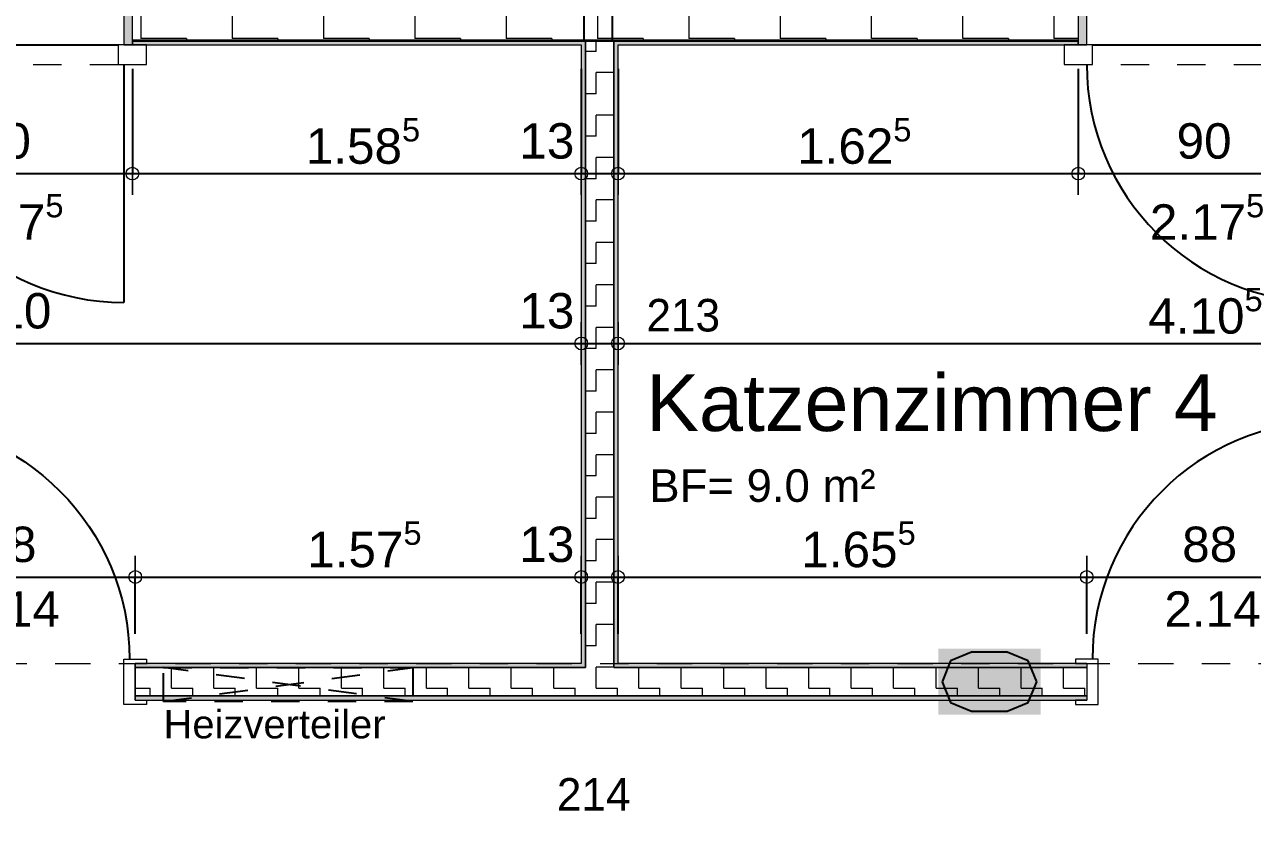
# Model space of a CAD drawing. Header units: metres. Extents: x -94.5 to -10.5, y 121.5 to 156.5.
# Drawn here: x -42.819 to -38.483, y 139.751 to 142.595 of the extents above; entities that cross this region are included whole.
import ezdxf

# ---------------------------------------------------------------- set-up
doc = ezdxf.new("R2010")
doc.units = ezdxf.units.M
doc.header["$PDMODE"] = 65
for name, pattern in [('AUSGEZOGEN', [0]), ('GETRENNT2_S10', [0.255, 0.125, -0.065, 0, -0.065]), ('PUNKT2_S9', [0.175, 0.075, -0.05, 0, -0.05]), ('VERDECKT2_S2', [0.09, 0.05, -0.04])]:
    doc.linetypes.add(name, pattern=pattern)
doc.layers.add('XR$1$_3808', color=7, linetype='Continuous')
for name, color, linetype, lineweight in [('XR$1$Allgemein', 7, 'AUSGEZOGEN', 18), ('XR$1$Bauachsen_grob', 7, 'GETRENNT2_S10', 13), ('XR$1$Daemmung', 7, 'AUSGEZOGEN', 18), ('XR$1$Hilfskonstruktion', 5, 'VERDECKT2_S2', 13), ('XR$1$HLK_Allgemein_HK', 5, 'VERDECKT2_S2', 25), ('XR$1$Holz_Innenverkleidung', 7, 'AUSGEZOGEN', 25), ('XR$1$Leichtbauwaende', 7, 'AUSGEZOGEN', 18), ('XR$1$Raumbezeichnung', 7, 'AUSGEZOGEN', 18), ('XR$1$Text_Werkplan_Ausfuehrung', 7, 'AUSGEZOGEN', 25), ('XR$1$Tuerblatt', 7, 'AUSGEZOGEN', 18), ('XR$1$Tuerschwelle', 7, 'AUSGEZOGEN', 25), ('XR$1$Werkplan-_Ausfuehrungsmasse', 7, 'AUSGEZOGEN', 13)]:
    doc.layers.add(name, color=color, linetype=linetype, lineweight=lineweight)
doc.styles.add('ARIAL', font='ARIAL.TTF')
doc.dimstyles.new('_DIMSTYLE_3', dxfattribs={"dimtxt": 0.125, "dimasz": 0.15, "dimexe": 0, "dimexo": 0, "dimgap": 0.0625, "dimtad": 2, "dimrnd": 0.005, "dimzin": 4, "dimdsep": 46, "dimtxsty": 'ARIAL', "dimblk1": 'ALL_ML_KREIS', "dimblk2": 'ALL_ML_KREIS', "dimsah": 1, "dimcen": 0, "dimclrd": 256, "dimclre": 256, "dimclrt": 256, "dimadec": 0, "dimazin": 0, "dimtfac": 1, "dimtdec": 0, "dimtix": 1, "dimtmove": 2, "dimatfit": 3, "dimfxl": 0, "dimtzin": 0, "dimlwd": 0, "dimlwe": -1, "dimarcsym": 0})
doc.dimstyles.new('_DIMSTYLE_6', dxfattribs={"dimtxt": 0.125, "dimasz": 0.15, "dimexe": 0, "dimexo": 0, "dimgap": 0.0625, "dimtad": 2, "dimdec": 1, "dimlfac": 100, "dimrnd": 0.5, "dimzin": 4, "dimdsep": 46, "dimtxsty": 'ARIAL', "dimblk1": 'ALL_ML_KREIS', "dimblk2": 'ALL_ML_KREIS', "dimsah": 1, "dimcen": 0, "dimclrd": 256, "dimclre": 256, "dimclrt": 256, "dimadec": 0, "dimazin": 0, "dimtfac": 1, "dimtdec": 0, "dimtix": 1, "dimtmove": 2, "dimatfit": 3, "dimfxl": 0, "dimtvp": 1.2, "dimtzin": 0, "dimlwd": 0, "dimlwe": -1, "dimarcsym": 0})
doc.dimstyles.new('_DIMSTYLE_7', dxfattribs={"dimtxt": 0.125, "dimasz": 0.15, "dimexe": 0, "dimexo": 0, "dimgap": 0.0625, "dimtad": 2, "dimdec": 3, "dimrnd": 0.005, "dimzin": 4, "dimdsep": 46, "dimtxsty": 'ARIAL', "dimblk1": 'ALL_ML_KREIS', "dimblk2": 'ALL_ML_KREIS', "dimsah": 1, "dimcen": 0, "dimclrd": 256, "dimclre": 256, "dimclrt": 256, "dimadec": 0, "dimazin": 0, "dimtfac": 1, "dimtdec": 0, "dimtix": 1, "dimtmove": 2, "dimatfit": 3, "dimfxl": 0, "dimtzin": 0, "dimlwd": 0, "dimlwe": -1, "dimarcsym": 0})
doc.dimstyles.new('_DIMSTYLE_9', dxfattribs={"dimtxt": 0.125, "dimasz": 0.15, "dimexe": 0, "dimexo": 0, "dimgap": 0.0625, "dimtad": 2, "dimdec": 1, "dimlfac": 100, "dimrnd": 0.5, "dimzin": 4, "dimdsep": 46, "dimtxsty": 'ARIAL', "dimblk1": 'ALL_ML_KREIS', "dimblk2": 'ALL_ML_KREIS', "dimsah": 1, "dimcen": 0, "dimclrd": 256, "dimclre": 256, "dimclrt": 256, "dimadec": 0, "dimazin": 0, "dimtfac": 1, "dimtdec": 0, "dimtix": 1, "dimtmove": 2, "dimatfit": 3, "dimfxl": 0, "dimtzin": 0, "dimlwd": 0, "dimlwe": -1, "dimarcsym": 0})

# ---------------------------------------------------------------- blocks, each defined once
blk = doc.blocks.new('ALL_ML_KREIS')
at = {"color": 0, "linetype": 'ByBlock', "lineweight": -2}
for p, q in [((0, -0.5), (0, 0.5)), ((-1, 0), (0.5, 0))]:
    blk.add_line(p, q, dxfattribs=at)
blk.add_circle((0, 0), 0.15, dxfattribs=at)
blk = doc.blocks.new('*D192')
at = {"layer": 'DEFPOINTS'}
for p in [(-43.3081, 140.6431), (-43.3081, 140.3381), (-42.4281, 140.3381)]:
    blk.add_point(p, dxfattribs=at)
at = {"layer": 'XR$1$Werkplan-_Ausfuehrungsmasse', "lineweight": -2}
for p, q in [((-43.3081, 140.443), (-43.3081, 140.6431)), ((-43.3081, 140.6431), (-42.4281, 140.6431)), ((-42.4281, 140.443), (-42.4281, 140.6431))]:
    blk.add_line(p, q, dxfattribs=at)
at = {"layer": 'XR$1$Werkplan-_Ausfuehrungsmasse', "xscale": 0.15, "yscale": 0.15, "zscale": 0.15, "rotation": 180}
blk.add_blockref('ALL_ML_KREIS', (-43.3081, 140.6431), dxfattribs=at)
at = {"layer": 'XR$1$Werkplan-_Ausfuehrungsmasse', "xscale": 0.15, "yscale": 0.15, "zscale": 0.15}
blk.add_blockref('ALL_ML_KREIS', (-42.4281, 140.6431), dxfattribs=at)
at = {"layer": 'XR$1$Werkplan-_Ausfuehrungsmasse', "insert": (-42.8739, 140.7577), "char_height": 0.125, "width": 0.5, "attachment_point": 5, "style": 'ARIAL'}
blk.add_mtext('\\A1;{\\A1;{88\\H0.082500;\\S^ ;}}', dxfattribs=at)
at = {"layer": 'XR$1$Werkplan-_Ausfuehrungsmasse', "insert": (-43.0338, 140.5925), "char_height": 0.125, "width": 0.00625, "attachment_point": 1, "line_spacing_factor": 0.60241, "style": 'ARIAL'}
blk.add_mtext('\\A1;{2.14\\H0.082500;\\S^ ;}', dxfattribs=at)
blk = doc.blocks.new('*D193')
at = {"layer": 'DEFPOINTS'}
for p in [(-40.8531, 142.523), (-42.4281, 140.6431), (-42.4281, 140.3381)]:
    blk.add_point(p, dxfattribs=at)
at = {"layer": 'XR$1$Werkplan-_Ausfuehrungsmasse', "lineweight": -2}
for p, q in [((-42.4281, 140.443), (-42.4281, 140.6431)), ((-42.4281, 140.6431), (-40.8531, 140.6431)), ((-40.8531, 140.443), (-40.8531, 140.6431))]:
    blk.add_line(p, q, dxfattribs=at)
at = {"layer": 'XR$1$Werkplan-_Ausfuehrungsmasse', "xscale": 0.15, "yscale": 0.15, "zscale": 0.15, "rotation": 180}
blk.add_blockref('ALL_ML_KREIS', (-42.4281, 140.6431), dxfattribs=at)
at = {"layer": 'XR$1$Werkplan-_Ausfuehrungsmasse', "xscale": 0.15, "yscale": 0.15, "zscale": 0.15}
blk.add_blockref('ALL_ML_KREIS', (-40.8531, 140.6431), dxfattribs=at)
at = {"layer": 'XR$1$Werkplan-_Ausfuehrungsmasse', "insert": (-41.6188, 140.7577), "char_height": 0.125, "width": 0.625, "attachment_point": 5, "style": 'ARIAL'}
blk.add_mtext('\\A1;{\\A1;{1.57\\H0.082500;\\S5^ ;}}', dxfattribs=at)
blk = doc.blocks.new('*D194')
at = {"layer": 'DEFPOINTS'}
for p in [(-40.8531, 142.523), (-40.7231, 142.523), (-40.8531, 140.6431)]:
    blk.add_point(p, dxfattribs=at)
at = {"layer": 'XR$1$Werkplan-_Ausfuehrungsmasse', "lineweight": -2}
for p, q in [((-40.8531, 140.443), (-40.8531, 140.6431)), ((-40.8531, 140.6431), (-40.7231, 140.6431)), ((-40.7231, 140.443), (-40.7231, 140.6431))]:
    blk.add_line(p, q, dxfattribs=at)
at = {"layer": 'XR$1$Werkplan-_Ausfuehrungsmasse', "xscale": 0.15, "yscale": 0.15, "zscale": 0.15, "rotation": 180}
blk.add_blockref('ALL_ML_KREIS', (-40.8531, 140.6431), dxfattribs=at)
at = {"layer": 'XR$1$Werkplan-_Ausfuehrungsmasse', "xscale": 0.15, "yscale": 0.15, "zscale": 0.15}
blk.add_blockref('ALL_ML_KREIS', (-40.7231, 140.6431), dxfattribs=at)
at = {"layer": 'XR$1$Werkplan-_Ausfuehrungsmasse', "insert": (-40.9744, 140.7578), "char_height": 0.125, "width": 0.5, "attachment_point": 5, "style": 'ARIAL'}
blk.add_mtext('\\A1;{\\A1;{13\\H0.082500;\\S^ ;}}', dxfattribs=at)
blk = doc.blocks.new('*D195')
at = {"layer": 'DEFPOINTS'}
for p in [(-40.7231, 142.523), (-40.7231, 140.6431), (-39.0681, 140.338)]:
    blk.add_point(p, dxfattribs=at)
at = {"layer": 'XR$1$Werkplan-_Ausfuehrungsmasse', "lineweight": -2}
for p, q in [((-40.7231, 140.443), (-40.7231, 140.6431)), ((-40.7231, 140.6431), (-39.0681, 140.6431)), ((-39.0681, 140.443), (-39.0681, 140.6431))]:
    blk.add_line(p, q, dxfattribs=at)
at = {"layer": 'XR$1$Werkplan-_Ausfuehrungsmasse', "xscale": 0.15, "yscale": 0.15, "zscale": 0.15, "rotation": 180}
blk.add_blockref('ALL_ML_KREIS', (-40.7231, 140.6431), dxfattribs=at)
at = {"layer": 'XR$1$Werkplan-_Ausfuehrungsmasse', "xscale": 0.15, "yscale": 0.15, "zscale": 0.15}
blk.add_blockref('ALL_ML_KREIS', (-39.0681, 140.6431), dxfattribs=at)
at = {"layer": 'XR$1$Werkplan-_Ausfuehrungsmasse', "insert": (-39.8738, 140.7577), "char_height": 0.125, "width": 0.625, "attachment_point": 5, "style": 'ARIAL'}
blk.add_mtext('\\A1;{\\A1;{1.65\\H0.082500;\\S5^ ;}}', dxfattribs=at)
blk = doc.blocks.new('*D196')
at = {"layer": 'DEFPOINTS'}
for p in [(-39.0681, 140.6431), (-39.0681, 140.338), (-38.1881, 140.338)]:
    blk.add_point(p, dxfattribs=at)
at = {"layer": 'XR$1$Werkplan-_Ausfuehrungsmasse', "lineweight": -2}
for p, q in [((-39.0681, 140.443), (-39.0681, 140.6431)), ((-39.0681, 140.6431), (-38.1881, 140.6431)), ((-38.1881, 140.443), (-38.1881, 140.6431))]:
    blk.add_line(p, q, dxfattribs=at)
at = {"layer": 'XR$1$Werkplan-_Ausfuehrungsmasse', "xscale": 0.15, "yscale": 0.15, "zscale": 0.15, "rotation": 180}
blk.add_blockref('ALL_ML_KREIS', (-39.0681, 140.6431), dxfattribs=at)
at = {"layer": 'XR$1$Werkplan-_Ausfuehrungsmasse', "xscale": 0.15, "yscale": 0.15, "zscale": 0.15}
blk.add_blockref('ALL_ML_KREIS', (-38.1881, 140.6431), dxfattribs=at)
at = {"layer": 'XR$1$Werkplan-_Ausfuehrungsmasse', "insert": (-38.6339, 140.7577), "char_height": 0.125, "width": 0.5, "attachment_point": 5, "style": 'ARIAL'}
blk.add_mtext('\\A1;{\\A1;{88\\H0.082500;\\S^ ;}}', dxfattribs=at)
at = {"layer": 'XR$1$Werkplan-_Ausfuehrungsmasse', "insert": (-38.7938, 140.5925), "char_height": 0.125, "width": 0.00625, "attachment_point": 1, "line_spacing_factor": 0.60241, "style": 'ARIAL'}
blk.add_mtext('\\A1;{2.14\\H0.082500;\\S^ ;}', dxfattribs=at)
blk = doc.blocks.new('*D214')
at = {"layer": 'DEFPOINTS'}
for p in [(-43.3081, 140.2081), (-43.6687, 139.018), (-42.0771, 139.018)]:
    blk.add_point(p, dxfattribs=at)
at = {"layer": 'XR$1$Werkplan-_Ausfuehrungsmasse', "lineweight": -2}
for p, q in [((-43.6687, 140.2081), (-43.6687, 140.2081)), ((-43.6687, 139.018), (-43.6687, 140.2081)), ((-43.6687, 139.018), (-43.6687, 139.018))]:
    blk.add_line(p, q, dxfattribs=at)
at = {"layer": 'XR$1$Werkplan-_Ausfuehrungsmasse', "xscale": 0.15, "yscale": 0.15, "zscale": 0.15}
for p, rotation in [((-43.6687, 140.2081), 90), ((-43.6687, 139.018), 270)]:
    blk.add_blockref('ALL_ML_KREIS', p, dxfattribs=dict(at, rotation=rotation))
at = {"layer": 'XR$1$Werkplan-_Ausfuehrungsmasse', "insert": (-43.7833, 139.622), "char_height": 0.125, "width": 0.5, "attachment_point": 5, "rotation": 90, "style": 'ARIAL'}
blk.add_mtext('\\A1;{\\A1;{1.19\\H0.082500;\\S^ ;}}', dxfattribs=at)
blk = doc.blocks.new('*D265')
at = {"layer": 'DEFPOINTS'}
for p in [(-44.9531, 142.523), (-40.8531, 142.523), (-44.9531, 141.4681)]:
    blk.add_point(p, dxfattribs=at)
at = {"layer": 'XR$1$Werkplan-_Ausfuehrungsmasse', "lineweight": -2}
for p, q in [((-44.9531, 141.4681), (-44.9531, 141.4681)), ((-44.9531, 141.4681), (-40.8531, 141.4681)), ((-40.8531, 141.4681), (-40.8531, 141.4681))]:
    blk.add_line(p, q, dxfattribs=at)
at = {"layer": 'XR$1$Werkplan-_Ausfuehrungsmasse', "xscale": 0.15, "yscale": 0.15, "zscale": 0.15, "rotation": 180}
blk.add_blockref('ALL_ML_KREIS', (-44.9531, 141.4681), dxfattribs=at)
at = {"layer": 'XR$1$Werkplan-_Ausfuehrungsmasse', "xscale": 0.15, "yscale": 0.15, "zscale": 0.15}
blk.add_blockref('ALL_ML_KREIS', (-40.8531, 141.4681), dxfattribs=at)
at = {"layer": 'XR$1$Werkplan-_Ausfuehrungsmasse', "insert": (-42.8939, 141.5827), "char_height": 0.125, "width": 0.5, "attachment_point": 5, "style": 'ARIAL'}
blk.add_mtext('\\A1;{\\A1;{4.10\\H0.082500;\\S^ ;}}', dxfattribs=at)
blk = doc.blocks.new('*D266')
at = {"layer": 'DEFPOINTS'}
for p in [(-40.8531, 142.523), (-40.7231, 142.523), (-40.8531, 141.4681)]:
    blk.add_point(p, dxfattribs=at)
at = {"layer": 'XR$1$Werkplan-_Ausfuehrungsmasse', "lineweight": -2}
for p, q in [((-40.8531, 141.4681), (-40.8531, 141.4681)), ((-40.8531, 141.4681), (-40.7231, 141.4681)), ((-40.7231, 141.4681), (-40.7231, 141.4681))]:
    blk.add_line(p, q, dxfattribs=at)
at = {"layer": 'XR$1$Werkplan-_Ausfuehrungsmasse', "xscale": 0.15, "yscale": 0.15, "zscale": 0.15, "rotation": 180}
blk.add_blockref('ALL_ML_KREIS', (-40.8531, 141.4681), dxfattribs=at)
at = {"layer": 'XR$1$Werkplan-_Ausfuehrungsmasse', "xscale": 0.15, "yscale": 0.15, "zscale": 0.15}
blk.add_blockref('ALL_ML_KREIS', (-40.7231, 141.4681), dxfattribs=at)
at = {"layer": 'XR$1$Werkplan-_Ausfuehrungsmasse', "insert": (-40.9744, 141.5828), "char_height": 0.125, "width": 0.5, "attachment_point": 5, "style": 'ARIAL'}
blk.add_mtext('\\A1;{\\A1;{13\\H0.082500;\\S^ ;}}', dxfattribs=at)
blk = doc.blocks.new('*D267')
at = {"layer": 'DEFPOINTS'}
for p in [(-40.7231, 142.523), (-36.6181, 142.523), (-40.7231, 141.4681)]:
    blk.add_point(p, dxfattribs=at)
at = {"layer": 'XR$1$Werkplan-_Ausfuehrungsmasse', "lineweight": -2}
for p, q in [((-40.7231, 141.4681), (-40.7231, 141.4681)), ((-40.7231, 141.4681), (-36.6181, 141.4681)), ((-36.6181, 141.4681), (-36.6181, 141.4681))]:
    blk.add_line(p, q, dxfattribs=at)
at = {"layer": 'XR$1$Werkplan-_Ausfuehrungsmasse', "xscale": 0.15, "yscale": 0.15, "zscale": 0.15, "rotation": 180}
blk.add_blockref('ALL_ML_KREIS', (-40.7231, 141.4681), dxfattribs=at)
at = {"layer": 'XR$1$Werkplan-_Ausfuehrungsmasse', "xscale": 0.15, "yscale": 0.15, "zscale": 0.15}
blk.add_blockref('ALL_ML_KREIS', (-36.6181, 141.4681), dxfattribs=at)
at = {"layer": 'XR$1$Werkplan-_Ausfuehrungsmasse', "insert": (-38.6488, 141.5827), "char_height": 0.125, "width": 0.625, "attachment_point": 5, "style": 'ARIAL'}
blk.add_mtext('\\A1;{\\A1;{4.10\\H0.082500;\\S5^ ;}}', dxfattribs=at)
blk = doc.blocks.new('COMPLEXOBJECT_7')
at = {"layer": 'XR$1$Bauachsen_grob', "color": 8}
blk.add_line((-80.9611, 140.338), (-13.4611, 140.338), dxfattribs=at)
blk = doc.blocks.new('Tür_6_$F2')
at = {"layer": 'XR$1$_3808', "color": 7, "linetype": 'AUSGEZOGEN', "lineweight": -3}
blk.add_line((0.86, 0.145), (0.86, 0.985), dxfattribs=at)
at = {"layer": 'XR$1$_3808', "color": 7, "linetype": 'AUSGEZOGEN', "lineweight": 18}
for points in [[(0, 0.065), (0, 0), (-0.04, 0), (-0.04, -0.015), (0.04, -0.015), (0.04, 0.145), (-0.04, 0.145), (-0.04, 0.13), (0, 0.13), (0, 0.065)], [(0.84, 0.065), (0.84, -0.015), (0.92, -0.015), (0.92, 0), (0.88, 0), (0.88, 0.13), (0.92, 0.13), (0.92, 0.145), (0.84, 0.145), (0.84, 0.065)]]:
    blk.add_lwpolyline(points, close=True, dxfattribs=at)
at = {"layer": 'XR$1$_3808', "color": 7, "linetype": 'AUSGEZOGEN', "lineweight": -3}
blk.add_arc((0.86, 0.145), 0.84, 90, 180, dxfattribs=at)
blk = doc.blocks.new('Tür_2_$F2')
at = {"layer": 'XR$1$_3808', "color": 7, "linetype": 'AUSGEZOGEN', "lineweight": -3}
blk.add_line((0.86, 0.145), (0.86, 0.985), dxfattribs=at)
at = {"layer": 'XR$1$_3808', "color": 7, "linetype": 'AUSGEZOGEN', "lineweight": 18}
for points in [[(0, 0.065), (0, 0), (-0.04, 0), (-0.04, -0.015), (0.04, -0.015), (0.04, 0.145), (-0.04, 0.145), (-0.04, 0.13), (0, 0.13), (0, 0.065)], [(0.84, 0.065), (0.84, -0.015), (0.92, -0.015), (0.92, 0), (0.88, 0), (0.88, 0.13), (0.92, 0.13), (0.92, 0.145), (0.84, 0.145), (0.84, 0.065)]]:
    blk.add_lwpolyline(points, close=True, dxfattribs=at)
at = {"layer": 'XR$1$_3808', "color": 7, "linetype": 'AUSGEZOGEN', "lineweight": -3}
blk.add_arc((0.86, 0.145), 0.84, 90, 180, dxfattribs=at)
blk = doc.blocks.new('Tür_8_$F2')
at = {"layer": 'XR$1$_3808', "color": 7, "linetype": 'AUSGEZOGEN', "lineweight": -3}
blk.add_line((0.08, 0.07), (0.08, 0.91), dxfattribs=at)
at = {"layer": 'XR$1$_3808', "color": 7, "linetype": 'AUSGEZOGEN', "lineweight": 18}
for points in [[(0, 0), (0.1, 0), (0.1, 0.07), (0, 0.07), (0, 0)], [(0.9, 0), (1, 0), (1, 0.07), (0.9, 0.07), (0.9, 0)]]:
    blk.add_lwpolyline(points, close=True, dxfattribs=at)
at = {"layer": 'XR$1$_3808', "color": 7, "linetype": 'AUSGEZOGEN', "lineweight": -3}
blk.add_arc((0.08, 0.07), 0.84, 0, 90, dxfattribs=at)
blk = doc.blocks.new('COMPLEXOBJECT_19')
at = {"layer": 'XR$1$HLK_Allgemein_HK', "color": 1, "linetype": 'VERDECKT2_S2', "lineweight": 25}
for p, q in [((-42.3281, 140.3231), (-41.4481, 140.3231)), ((-42.3281, 140.2031), (-42.3281, 140.3231)), ((-42.3281, 140.2031), (-41.4481, 140.3231)), ((-41.4481, 140.2031), (-42.3281, 140.3231)), ((-41.4481, 140.3231), (-41.4481, 140.2031)), ((-41.4481, 140.2031), (-42.3281, 140.2031))]:
    blk.add_line(p, q, dxfattribs=at)
blk = doc.blocks.new('*D626')
at = {"layer": 'DEFPOINTS'}
for p in [(-43.3381, 142.523), (-42.4381, 142.523), (-43.3381, 142.0681)]:
    blk.add_point(p, dxfattribs=at)
at = {"layer": 'XR$1$Werkplan-_Ausfuehrungsmasse', "lineweight": -2}
for p, q in [((-43.3381, 142.4381), (-43.3381, 142.0681)), ((-42.4381, 142.4381), (-42.4381, 142.0681)), ((-43.3381, 142.0681), (-42.4381, 142.0681))]:
    blk.add_line(p, q, dxfattribs=at)
at = {"layer": 'XR$1$Werkplan-_Ausfuehrungsmasse', "xscale": 0.15, "yscale": 0.15, "zscale": 0.15, "rotation": 180}
blk.add_blockref('ALL_ML_KREIS', (-43.3381, 142.0681), dxfattribs=at)
at = {"layer": 'XR$1$Werkplan-_Ausfuehrungsmasse', "xscale": 0.15, "yscale": 0.15, "zscale": 0.15}
blk.add_blockref('ALL_ML_KREIS', (-42.4381, 142.0681), dxfattribs=at)
at = {"layer": 'XR$1$Werkplan-_Ausfuehrungsmasse', "insert": (-42.8936, 142.1827), "char_height": 0.125, "width": 0.5, "attachment_point": 5, "style": 'ARIAL'}
blk.add_mtext('\\A1;{\\A1;{90\\H0.082500;\\S^ ;}}', dxfattribs=at)
at = {"layer": 'XR$1$Werkplan-_Ausfuehrungsmasse', "insert": (-43.0851, 141.9962), "char_height": 0.125, "width": 0.00625, "attachment_point": 1, "line_spacing_factor": 0.60241, "style": 'ARIAL'}
blk.add_mtext('\\A1;{2.17\\H0.082500;\\S5^ ;}', dxfattribs=at)
blk = doc.blocks.new('*D627')
at = {"layer": 'DEFPOINTS'}
for p in [(-42.4381, 142.523), (-40.8531, 142.523), (-42.4381, 142.0681)]:
    blk.add_point(p, dxfattribs=at)
at = {"layer": 'XR$1$Werkplan-_Ausfuehrungsmasse', "lineweight": -2}
for p, q in [((-42.4381, 142.4381), (-42.4381, 142.0681)), ((-40.8531, 142.4381), (-40.8531, 142.0681)), ((-42.4381, 142.0681), (-40.8531, 142.0681))]:
    blk.add_line(p, q, dxfattribs=at)
at = {"layer": 'XR$1$Werkplan-_Ausfuehrungsmasse', "xscale": 0.15, "yscale": 0.15, "zscale": 0.15, "rotation": 180}
blk.add_blockref('ALL_ML_KREIS', (-42.4381, 142.0681), dxfattribs=at)
at = {"layer": 'XR$1$Werkplan-_Ausfuehrungsmasse', "xscale": 0.15, "yscale": 0.15, "zscale": 0.15}
blk.add_blockref('ALL_ML_KREIS', (-40.8531, 142.0681), dxfattribs=at)
at = {"layer": 'XR$1$Werkplan-_Ausfuehrungsmasse', "insert": (-41.6238, 142.1827), "char_height": 0.125, "width": 0.625, "attachment_point": 5, "style": 'ARIAL'}
blk.add_mtext('\\A1;{\\A1;{1.58\\H0.082500;\\S5^ ;}}', dxfattribs=at)
blk = doc.blocks.new('*D628')
at = {"layer": 'DEFPOINTS'}
for p in [(-40.8531, 142.523), (-40.7231, 142.523), (-40.8531, 142.0681)]:
    blk.add_point(p, dxfattribs=at)
at = {"layer": 'XR$1$Werkplan-_Ausfuehrungsmasse', "lineweight": -2}
for p, q in [((-40.8531, 142.4381), (-40.8531, 142.0681)), ((-40.7231, 142.4381), (-40.7231, 142.0681)), ((-40.8531, 142.0681), (-40.7231, 142.0681))]:
    blk.add_line(p, q, dxfattribs=at)
at = {"layer": 'XR$1$Werkplan-_Ausfuehrungsmasse', "xscale": 0.15, "yscale": 0.15, "zscale": 0.15, "rotation": 180}
blk.add_blockref('ALL_ML_KREIS', (-40.8531, 142.0681), dxfattribs=at)
at = {"layer": 'XR$1$Werkplan-_Ausfuehrungsmasse', "xscale": 0.15, "yscale": 0.15, "zscale": 0.15}
blk.add_blockref('ALL_ML_KREIS', (-40.7231, 142.0681), dxfattribs=at)
at = {"layer": 'XR$1$Werkplan-_Ausfuehrungsmasse', "insert": (-40.9744, 142.1828), "char_height": 0.125, "width": 0.5, "attachment_point": 5, "style": 'ARIAL'}
blk.add_mtext('\\A1;{\\A1;{13\\H0.082500;\\S^ ;}}', dxfattribs=at)
blk = doc.blocks.new('*D629')
at = {"layer": 'DEFPOINTS'}
for p in [(-40.7231, 142.523), (-39.0981, 142.523), (-40.7231, 142.0681)]:
    blk.add_point(p, dxfattribs=at)
at = {"layer": 'XR$1$Werkplan-_Ausfuehrungsmasse', "lineweight": -2}
for p, q in [((-40.7231, 142.4381), (-40.7231, 142.0681)), ((-39.0981, 142.4381), (-39.0981, 142.0681)), ((-40.7231, 142.0681), (-39.0981, 142.0681))]:
    blk.add_line(p, q, dxfattribs=at)
at = {"layer": 'XR$1$Werkplan-_Ausfuehrungsmasse', "xscale": 0.15, "yscale": 0.15, "zscale": 0.15, "rotation": 180}
blk.add_blockref('ALL_ML_KREIS', (-40.7231, 142.0681), dxfattribs=at)
at = {"layer": 'XR$1$Werkplan-_Ausfuehrungsmasse', "xscale": 0.15, "yscale": 0.15, "zscale": 0.15}
blk.add_blockref('ALL_ML_KREIS', (-39.0981, 142.0681), dxfattribs=at)
at = {"layer": 'XR$1$Werkplan-_Ausfuehrungsmasse', "insert": (-39.8888, 142.1827), "char_height": 0.125, "width": 0.625, "attachment_point": 5, "style": 'ARIAL'}
blk.add_mtext('\\A1;{\\A1;{1.62\\H0.082500;\\S5^ ;}}', dxfattribs=at)
blk = doc.blocks.new('*D630')
at = {"layer": 'DEFPOINTS'}
for p in [(-39.0981, 142.523), (-38.1981, 142.523), (-39.0981, 142.0681)]:
    blk.add_point(p, dxfattribs=at)
at = {"layer": 'XR$1$Werkplan-_Ausfuehrungsmasse', "lineweight": -2}
for p, q in [((-39.0981, 142.4381), (-39.0981, 142.0681)), ((-38.1981, 142.4381), (-38.1981, 142.0681)), ((-39.0981, 142.0681), (-38.1981, 142.0681))]:
    blk.add_line(p, q, dxfattribs=at)
at = {"layer": 'XR$1$Werkplan-_Ausfuehrungsmasse', "xscale": 0.15, "yscale": 0.15, "zscale": 0.15, "rotation": 180}
blk.add_blockref('ALL_ML_KREIS', (-39.0981, 142.0681), dxfattribs=at)
at = {"layer": 'XR$1$Werkplan-_Ausfuehrungsmasse', "xscale": 0.15, "yscale": 0.15, "zscale": 0.15}
blk.add_blockref('ALL_ML_KREIS', (-38.1981, 142.0681), dxfattribs=at)
at = {"layer": 'XR$1$Werkplan-_Ausfuehrungsmasse', "insert": (-38.6536, 142.1827), "char_height": 0.125, "width": 0.5, "attachment_point": 5, "style": 'ARIAL'}
blk.add_mtext('\\A1;{\\A1;{90\\H0.082500;\\S^ ;}}', dxfattribs=at)
at = {"layer": 'XR$1$Werkplan-_Ausfuehrungsmasse', "insert": (-38.8451, 141.9962), "char_height": 0.125, "width": 0.00625, "attachment_point": 1, "line_spacing_factor": 0.60241, "style": 'ARIAL'}
blk.add_mtext('\\A1;{2.17\\H0.082500;\\S5^ ;}', dxfattribs=at)

msp = doc.modelspace()

# ---------------------------------------------------------------- hatches: boundary and pattern name
at = {"layer": 'XR$1$Allgemein', "lineweight": 13}
for points in [[(-42.4681, 142.738), (-42.4681, 142.523), (-42.4381, 142.523), (-42.4381, 142.538), (-42.4381, 142.738), (-42.4381, 142.773), (-42.4381, 142.813), (-42.4381, 142.843), (-42.4681, 142.843), (-42.4681, 142.813), (-42.4681, 142.773)], [(-39.0981, 142.738), (-39.0981, 142.538), (-39.0981, 142.523), (-39.0931, 142.523), (-39.0781, 142.523), (-39.0681, 142.523), (-39.0681, 142.738), (-39.0681, 142.773), (-39.0681, 142.813), (-39.0681, 142.843), (-39.0981, 142.843), (-39.0981, 142.813), (-39.0981, 142.773)]]:
    msp.add_hatch(color=8, dxfattribs=at).paths.add_polyline_path(points)
at = {"layer": 'XR$1$Daemmung', "lineweight": 13}
h = msp.add_hatch(dxfattribs=at)
h.set_pattern_fill('MUSTER', color=256, scale=0.16125, angle=180, style=0, pattern_type=2)
h.set_pattern_definition([(180, (-0.3225, -0.3225), (-0.16125, -0.16125), [0.16125, -0.16125]), (270, (-0.3225, -0.3225), (0.16125, -0.16125), [0.16125, -0.16125])])
h.paths.add_polyline_path([(-39.0981, 142.538), (-39.0981, 142.738), (-42.4381, 142.738), (-42.4381, 142.538)], flags=0)
at = {"layer": 'XR$1$Holz_Innenverkleidung', "lineweight": 13}
for points in [[(-42.4381, 142.523), (-40.8381, 142.523), (-40.8381, 142.538), (-42.4381, 142.538)], [(-39.0981, 142.523), (-39.0981, 142.538), (-40.7381, 142.538), (-40.7381, 142.523)]]:
    msp.add_hatch(color=35, dxfattribs=at).paths.add_polyline_path(points)
at = {"layer": 'XR$1$Leichtbauwaende', "linetype": 'AUSGEZOGEN', "lineweight": 13}
h = msp.add_hatch(dxfattribs=at)
h.set_pattern_fill('MUSTER', color=256, scale=0.075, angle=90, style=0, pattern_type=2)
h.set_pattern_definition([(90, (-0.15, 0.15), (-0.075, 0.075), [0.075, -0.075]), (180, (-0.15, 0.15), (-0.075, -0.075), [0.075, -0.075])])
h.paths.add_polyline_path([(-40.7381, 140.323), (-40.7381, 142.538), (-40.8381, 142.538), (-40.8381, 140.323)], flags=0)
for points in [[(-40.8381, 140.338), (-40.8381, 142.523), (-40.8531, 142.523), (-40.8531, 140.338)], [(-40.7231, 140.338), (-40.7231, 142.523), (-40.7381, 142.523), (-40.7381, 140.338)], [(-40.8381, 140.338), (-42.4281, 140.338), (-42.4281, 140.323), (-40.8381, 140.323)], [(-40.7381, 140.323), (-39.0681, 140.323), (-39.0681, 140.338), (-40.7381, 140.338)], [(-42.4281, 140.208), (-39.0681, 140.208), (-39.0681, 140.223), (-42.4281, 140.223)]]:
    msp.add_hatch(color=35, dxfattribs=at).paths.add_polyline_path(points)
h = msp.add_hatch(dxfattribs=at)
h.set_pattern_fill('MUSTER', color=256, scale=0.075, style=0, pattern_type=2)
h.set_pattern_definition([(0, (0.15, 0.15), (0.075, 0.075), [0.075, -0.075]), (90, (0.15, 0.15), (-0.075, 0.075), [0.075, -0.075])])
h.paths.add_polyline_path([(-42.4281, 140.223), (-39.0681, 140.223), (-39.0681, 140.323), (-42.4281, 140.323)], flags=0)
at = {"layer": 'XR$1$Text_Werkplan_Ausfuehrung'}
for color, points in [(7, [(-39.5915, 140.1564), (-39.2311, 140.1564), (-39.2311, 140.3897), (-39.5915, 140.3897), (-39.5915, 140.2731), (-39.5915, 140.2731)]), (55, [(-39.4621, 140.2147), (-39.4368, 140.2147), (-39.4368, 140.2694), (-39.3874, 140.2694), (-39.3874, 140.2147), (-39.3621, 140.2147), (-39.3621, 140.3397), (-39.3874, 140.3397), (-39.3874, 140.2906), (-39.4368, 140.2906), (-39.4368, 140.3397), (-39.4621, 140.3397)])]:
    msp.add_hatch(color=color, dxfattribs=at).paths.add_polyline_path(points)

# ---------------------------------------------------------------- linework, layer by layer
at = {"layer": 'XR$1$Allgemein', "lineweight": 18}
for p, q in [((-42.4681, 142.738), (-42.4681, 142.523)), ((-42.4381, 142.538), (-42.4381, 142.738)), ((-39.0981, 142.738), (-39.0981, 142.538)), ((-39.0681, 142.523), (-39.0681, 142.738)), ((-42.4381, 142.523), (-42.4381, 142.538)), ((-39.0981, 142.538), (-39.0981, 142.523)), ((-42.4681, 142.523), (-42.4381, 142.523)), ((-39.0981, 142.523), (-39.0931, 142.523)), ((-39.0931, 142.523), (-39.0781, 142.523)), ((-39.0781, 142.523), (-39.0681, 142.523))]:
    msp.add_line(p, q, dxfattribs=at)
at = {"layer": 'XR$1$Allgemein', "color": 5, "linetype": 'PUNKT2_S9', "lineweight": 13}
for p, q in [((-42.4681, 142.523), (-43.3081, 142.523)), ((-42.4381, 142.523), (-42.4681, 142.523)), ((-42.3881, 142.523), (-42.4381, 142.523)), ((-42.3881, 142.453), (-42.3881, 142.523)), ((-39.0981, 142.523), (-39.1481, 142.523)), ((-39.1481, 142.523), (-39.1481, 142.453)), ((-39.0931, 142.523), (-39.0981, 142.523)), ((-39.0781, 142.523), (-39.0931, 142.523)), ((-39.0681, 142.523), (-39.0781, 142.523)), ((-38.2281, 142.523), (-39.0681, 142.523)), ((-43.3881, 142.453), (-42.3881, 142.453)), ((-39.1481, 142.453), (-38.1481, 142.453))]:
    msp.add_line(p, q, dxfattribs=at)
at = {"layer": 'XR$1$Daemmung', "lineweight": 35}
for p, q in [((-42.4381, 142.538), (-40.8381, 142.538)), ((-40.8381, 142.538), (-39.0981, 142.538))]:
    msp.add_line(p, q, dxfattribs=at)
at = {"layer": 'XR$1$Hilfskonstruktion', "color": 6, "linetype": 'AUSGEZOGEN', "lineweight": 25}
for p, q in [((-40.8431, 142.538), (-40.8431, 142.843)), ((-40.7431, 142.538), (-40.7431, 142.843))]:
    msp.add_line(p, q, dxfattribs=at)
at = {"layer": 'XR$1$Holz_Innenverkleidung', "lineweight": 18}
for p, q in [((-40.8381, 142.538), (-42.4381, 142.538)), ((-42.4381, 142.538), (-42.4381, 142.523)), ((-40.8381, 142.523), (-40.8381, 142.538)), ((-39.0981, 142.538), (-40.7381, 142.538)), ((-40.7381, 142.538), (-40.7381, 142.523)), ((-39.0981, 142.523), (-39.0981, 142.538)), ((-42.4381, 142.523), (-40.8531, 142.523)), ((-40.7231, 142.523), (-39.0981, 142.523))]:
    msp.add_line(p, q, dxfattribs=at)
at = {"layer": 'XR$1$Leichtbauwaende', "linetype": 'AUSGEZOGEN', "lineweight": 18}
for p, q in [((-40.7381, 142.538), (-40.8381, 142.538)), ((-40.8381, 142.538), (-40.8381, 142.523)), ((-40.7381, 142.523), (-40.7381, 142.538)), ((-40.8531, 142.523), (-40.8531, 140.338)), ((-40.8381, 140.338), (-40.8381, 142.523)), ((-40.8381, 142.523), (-40.8381, 140.338)), ((-40.7381, 142.523), (-40.7381, 140.338)), ((-40.7381, 140.338), (-40.7381, 142.523)), ((-40.7231, 140.338), (-40.7231, 142.523)), ((-42.4281, 140.323), (-42.4281, 140.338)), ((-40.8531, 140.338), (-42.4281, 140.338)), ((-42.4281, 140.223), (-42.4281, 140.323)), ((-40.8381, 140.323), (-42.4281, 140.323)), ((-42.4281, 140.323), (-40.8381, 140.323)), ((-40.8381, 140.323), (-40.8381, 140.338)), ((-40.8381, 140.338), (-40.8381, 140.323)), ((-40.7381, 140.338), (-40.7381, 140.323)), ((-40.7381, 140.323), (-40.7381, 140.338)), ((-39.0681, 140.323), (-40.7381, 140.323)), ((-40.7381, 140.323), (-39.0681, 140.323)), ((-39.0681, 140.338), (-40.7231, 140.338)), ((-39.0681, 140.338), (-39.0681, 140.323)), ((-39.0681, 140.323), (-39.0681, 140.223)), ((-42.4281, 140.208), (-42.4281, 140.223)), ((-42.4281, 140.223), (-39.0681, 140.223)), ((-39.0681, 140.223), (-42.4281, 140.223)), ((-42.4281, 140.208), (-39.0681, 140.208)), ((-39.0681, 140.223), (-39.0681, 140.208))]:
    msp.add_line(p, q, dxfattribs=at)
at = {"layer": 'XR$1$Text_Werkplan_Ausfuehrung', "color": 134}
for p, q in [((-39.4748, 140.3772), (-39.5485, 140.3467)), ((-39.3487, 140.3772), (-39.4748, 140.3772)), ((-39.2751, 140.3467), (-39.3487, 140.3772)), ((-39.5485, 140.3467), (-39.579, 140.2731)), ((-39.2446, 140.2731), (-39.2751, 140.3467)), ((-39.579, 140.2731), (-39.5485, 140.1994)), ((-39.2751, 140.1994), (-39.2446, 140.2731)), ((-39.5485, 140.1994), (-39.4748, 140.1689)), ((-39.3487, 140.1689), (-39.2751, 140.1994)), ((-39.4748, 140.1689), (-39.3487, 140.1689))]:
    msp.add_line(p, q, dxfattribs=at)
at = {"layer": 'XR$1$Tuerschwelle'}
for p, q in [((-43.2881, 142.523), (-42.4881, 142.523)), ((-43.2881, 142.523), (-42.4881, 142.523)), ((-39.0481, 142.523), (-38.2481, 142.523)), ((-39.0481, 142.523), (-38.2481, 142.523))]:
    msp.add_line(p, q, dxfattribs=at)

# ---------------------------------------------------------------- block references
at = {"layer": 'XR$1$Bauachsen_grob', "color": 8}
msp.add_blockref('COMPLEXOBJECT_7', (0, 0), dxfattribs=at)
at = {"layer": 'XR$1$HLK_Allgemein_HK', "color": 1, "linetype": 'VERDECKT2_S2', "lineweight": 25}
msp.add_blockref('COMPLEXOBJECT_19', (0, 0), dxfattribs=at)
at = {"layer": 'XR$1$Tuerblatt', "color": 7, "linetype": 'AUSGEZOGEN', "lineweight": -3, "rotation": 180}
for p in [(-42.3881, 142.523), (-38.1481, 142.523)]:
    msp.add_blockref('Tür_8_$F2', p, dxfattribs=at)
at = {"layer": 'XR$1$Tuerblatt', "color": 7, "linetype": 'AUSGEZOGEN', "lineweight": 13}
for name, p, xscale, rotation in [('Tür_6_$F2', (-42.4281, 140.208), -0.999999943666323, 359.9999865279225), ('Tür_2_$F2', (-39.0681, 140.208), 0.9999999436663147, 359.9999865279224)]:
    msp.add_blockref(name, p, dxfattribs=dict(at, xscale=xscale, rotation=rotation))

# ---------------------------------------------------------------- texts
at = {"layer": 'XR$1$Raumbezeichnung', "style": 'ARIAL'}
for s, insert, char_height, width, attachment_point in [('\\W0.97;213', (-40.6228, 141.5088), 0.115, 0.326087, 7), ('\\W1.00;Katzenzimmer\\~4', (-40.6236, 141.1559), 0.2, 2.127007, 7), ('\\W1.00;BF=\\~9.0\\~m²', (-40.6128, 141.0236), 0.115, 0.856684, 1), ('\\W0.97;214', (-40.9391, 139.8178), 0.115, 0.326087, 7)]:
    msp.add_mtext(s, dxfattribs=dict(at, insert=insert, char_height=char_height, width=width, attachment_point=attachment_point))
at = {"layer": 'XR$1$Text_Werkplan_Ausfuehrung', "color": 1, "linetype": 'AUSGEZOGEN', "lineweight": 13, "insert": (-42.3281, 140.1731), "char_height": 0.1, "width": 0.83196, "attachment_point": 1, "style": 'ARIAL'}
msp.add_mtext('\\W1.01;Heizverteiler', dxfattribs=at)

# ---------------------------------------------------------------- dimensions: what is measured, and where the dimension line sits
at = {"layer": 'XR$1$Werkplan-_Ausfuehrungsmasse'}
for base, p1, p2, dimstyle, picture, middle in [((-40.8531, 141.4681), (-44.9531, 141.4681), (-40.8531, 141.4681), '_DIMSTYLE_3', '*D265', (-42.8939, 141.5827)), ((-40.8531, 142.0681), (-42.4381, 142.4381), (-40.8531, 142.4381), '_DIMSTYLE_7', '*D627', (-41.6238, 142.1827)), ((-40.8531, 140.6431), (-42.4281, 140.443), (-40.8531, 140.443), '_DIMSTYLE_7', '*D193', (-41.6188, 140.7577)), ((-40.7231, 140.6431), (-40.8531, 140.443), (-40.7231, 140.443), '_DIMSTYLE_6', '*D194', (-40.9744, 140.7578)), ((-40.7231, 141.4681), (-40.8531, 141.4681), (-40.7231, 141.4681), '_DIMSTYLE_6', '*D266', (-40.9744, 141.5828)), ((-40.7231, 142.0681), (-40.8531, 142.4381), (-40.7231, 142.4381), '_DIMSTYLE_6', '*D628', (-40.9744, 142.1828)), ((-39.0681, 140.6431), (-40.7231, 140.443), (-39.0681, 140.443), '_DIMSTYLE_7', '*D195', (-39.8738, 140.7577)), ((-36.6181, 141.4681), (-40.7231, 141.4681), (-36.6181, 141.4681), '_DIMSTYLE_7', '*D267', (-38.6488, 141.5827)), ((-39.0981, 142.0681), (-40.7231, 142.4381), (-39.0981, 142.4381), '_DIMSTYLE_7', '*D629', (-39.8888, 142.1827))]:
    dim = msp.add_linear_dim(base=base, p1=p1, p2=p2, dimstyle=dimstyle, override={"dimpost": '<>', "dimclrd": 256, "dimclre": 256, "dimclrt": 256, "dimlwd": 0, "dimlwe": 65535}, dxfattribs=at)
    dim.commit()
    dim.dimension.update_dxf_attribs({"geometry": picture, "text_midpoint": middle, "dimtype": 160})
for base, p1, p2, text, picture, middle in [((-42.4381, 142.0681), (-43.3381, 142.4381), (-42.4381, 142.4381), '<>\\X\\A1;{2.17\\H0.082500;\\S5^ ;}', '*D626', (-42.8936, 142.1827)), ((-38.1981, 142.0681), (-39.0981, 142.4381), (-38.1981, 142.4381), '<>\\X\\A1;{2.17\\H0.082500;\\S5^ ;}', '*D630', (-38.6536, 142.1827)), ((-42.4281, 140.6431), (-43.3081, 140.443), (-42.4281, 140.443), '<>\\X\\A1;{2.14\\H0.082500;\\S^ ;}', '*D192', (-42.8739, 140.7577)), ((-38.1881, 140.6431), (-39.0681, 140.443), (-38.1881, 140.443), '<>\\X\\A1;{2.14\\H0.082500;\\S^ ;}', '*D196', (-38.6339, 140.7577))]:
    dim = msp.add_linear_dim(base=base, p1=p1, p2=p2, text=text, dimstyle='_DIMSTYLE_9', override={"dimpost": '<>', "dimclrd": 256, "dimclre": 256, "dimclrt": 256, "dimlwd": 0, "dimlwe": 65535}, dxfattribs=at)
    dim.commit()
    dim.dimension.update_dxf_attribs({"geometry": picture, "text_midpoint": middle, "dimtype": 160})
dim = msp.add_linear_dim(base=(-43.6687, 140.208), p1=(-43.6687, 139.018), p2=(-43.6687, 140.208), angle=90, dimstyle='_DIMSTYLE_3', override={"dimpost": '<>', "dimclrd": 256, "dimclre": 256, "dimclrt": 256, "dimlwd": 0, "dimlwe": 65535}, dxfattribs=at)
dim.commit()
dim.dimension.update_dxf_attribs({"geometry": '*D214', "text_midpoint": (-43.7833, 139.622), "dimtype": 160})

doc.saveas('drawing.dxf')
